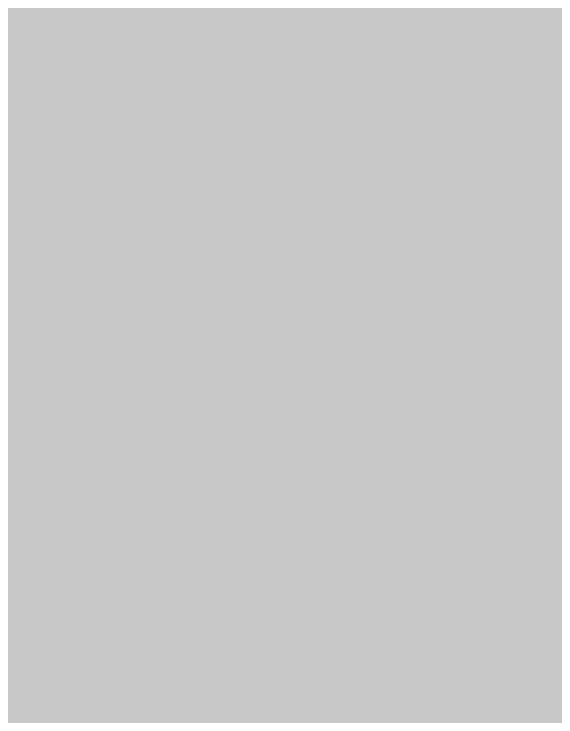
# Model space of a CAD drawing. Header units: inches. Extents: x -4169 to -1846, y 9706 to 12377.
# Drawn here: x -3856.389 to -3853.706, y 10630.251 to 10633.732 of the extents above; entities that cross this region are included whole.
import ezdxf

# ---------------------------------------------------------------- set-up
doc = ezdxf.new("R2010")
doc.units = ezdxf.units.IN
doc.header["$MEASUREMENT"] = 0
doc.layers.add('0-1', color=7, linetype='Continuous', lineweight=5)
doc.layers.add('A-WALL-PATT-2', color=253, linetype='Continuous', lineweight=9)

# ---------------------------------------------------------------- blocks, each defined once
blk = doc.blocks.new('CTR - 1st Phase - Shell_rvt-1-ENLARGED RCP - 3RD FLOOR PLAN')
at = {"layer": 'A-WALL-PATT-2'}
h = blk.add_hatch(dxfattribs=at)
h.set_pattern_fill('FP_2', color=256, style=0, pattern_type=2)
h.set_pattern_definition([(161.57, (0.32, 0.32), (-2.560496185, -0.000537386), [0, -18.214, 2.022, 0]), (18.43, (-0.32, 0.32), (-2.560496185, 0.000537386), [0, -18.214, 2.022, 0]), (108.43, (0.32, 0.32), (1.27922091, -6.400876726), [6.07, -14.166]), (71.57, (-0.32, 0.32), (1.27922091, 6.400876726), [6.07, -14.166])])
h.paths.add_polyline_path([(-3853.803, 10089.8269), (-3852.4737, 10089.8269), (-3852.4926, 10127.1652), (-3856.2862, 10127.1652), (-3856.2862, 10127.7902), (-3857.9737, 10127.7902), (-3857.9737, 10089.8269), (-3854.2144, 10089.8269)], flags=0)
h.paths.add_polyline_path([(-3856.2862, 10166.0011), (-3856.2862, 10166.6261), (-3852.4737, 10166.6261), (-3852.4926, 10166.7019), (-3856.2862, 10166.7019), (-3856.2862, 10167.3269), (-3857.9737, 10167.3269), (-3857.9737, 10166.0011)], flags=0)
h.paths.add_polyline_path([(-3857.9737, 10203.4519), (-3856.2862, 10203.4519), (-3856.2862, 10204.0769), (-3852.4737, 10204.0769), (-3852.4926, 10280.7652), (-3856.2862, 10280.7652), (-3856.2862, 10281.3902), (-3857.9737, 10281.3902), (-3857.9737, 10208.9122)], flags=0)
h.paths.add_polyline_path([(-3857.9737, 10319.4136), (-3856.2862, 10319.4136), (-3856.2862, 10320.0386), (-3852.4737, 10320.0386), (-3852.4926, 10363.8269), (-3857.9737, 10363.8269), (-3857.9737, 10319.5085)], flags=0)
h.paths.add_polyline_path([(-3857.9737, 10390.8269), (-3852.4737, 10390.8269), (-3852.4926, 10434.5527), (-3856.2862, 10434.5527), (-3856.3069, 10435.1777), (-3857.9737, 10435.1777), (-3857.9737, 10399.9421)], flags=0)
h.paths.add_polyline_path([(-3857.9737, 10473.2011), (-3856.2862, 10473.2011), (-3856.2862, 10473.5777), (-3857.9737, 10473.5777)], flags=0)
h.paths.add_polyline_path([(-3857.9737, 10511.6011), (-3856.2862, 10511.6011), (-3856.2862, 10512.2261), (-3852.4737, 10512.2261), (-3852.4926, 10588.1527), (-3856.2862, 10588.1527), (-3856.2862, 10588.7777), (-3857.9737, 10588.7777), (-3857.9737, 10520.5926)], flags=0)
h.paths.add_polyline_path([(-3857.9737, 10626.8011), (-3856.2862, 10626.8011), (-3856.2862, 10627.4261), (-3852.4737, 10627.4261), (-3852.4926, 10665.9019), (-3856.2862, 10665.9019), (-3856.2862, 10666.5269), (-3857.9737, 10666.5269), (-3857.9737, 10631.1889)], flags=0)
h.paths.add_polyline_path([(-3856.2862, 10702.6519), (-3856.2862, 10703.2769), (-3852.4737, 10703.2769), (-3852.4926, 10709.2394), (-3857.9737, 10709.2394), (-3857.9737, 10702.6519), (-3857.011, 10702.6519)], flags=0)
h.paths.add_polyline_path([(-3857.9737, 10736.2394), (-3852.4737, 10736.2394), (-3852.4926, 10780.1527), (-3856.2862, 10780.1527), (-3856.2862, 10780.7777), (-3857.9737, 10780.7777), (-3857.9737, 10741.7852)], flags=0)
h.paths.add_polyline_path([(-3856.2862, 10818.8011), (-3856.2862, 10819.4261), (-3852.4737, 10819.4261), (-3852.4926, 10857.1402), (-3856.2862, 10857.1402), (-3856.2862, 10857.7652), (-3857.9737, 10857.7652), (-3857.9737, 10818.8011), (-3857.8513, 10818.8011)], flags=0)
h.paths.add_polyline_path([(-3857.9737, 10895.7886), (-3856.2862, 10895.7886), (-3856.2862, 10896.4136), (-3852.4737, 10896.4136), (-3852.4926, 10940.0144), (-3857.9737, 10940.0144), (-3857.9737, 10896.4136)], flags=0)
h.paths.add_polyline_path([(-3857.9737, 10967.0144), (-3852.4737, 10967.0144), (-3852.4926, 11011.8769), (-3856.2862, 11011.8769), (-3856.2862, 11012.5019), (-3857.9737, 11012.5019), (-3857.9737, 10973.032)], flags=0)
h.paths.add_polyline_path([(-3856.2862, 11048.6269), (-3856.2862, 11049.7652), (-3857.9737, 11049.7652), (-3857.9737, 11048.6269)], flags=0)
h.paths.add_polyline_path([(-3857.9737, 11087.7886), (-3856.2862, 11087.7886), (-3856.2862, 11088.4136), (-3852.4737, 11088.4136), (-3852.4926, 11163.9652), (-3856.2862, 11163.9652), (-3856.2862, 11164.5902), (-3857.9737, 11164.5902), (-3857.9737, 11088.4136)], flags=0)
h.paths.add_polyline_path([(-3857.9737, 11202.6136), (-3856.2862, 11202.6136), (-3856.2862, 11203.2386), (-3852.4737, 11203.2386), (-3852.4926, 11208.7522), (-3857.9737, 11208.7522), (-3857.9737, 11204.2788)], flags=0)
h.paths.add_polyline_path([(-3857.3314, 11235.7522), (-3852.4737, 11235.7522), (-3852.4926, 11279.3527), (-3856.2862, 11279.3527), (-3856.2862, 11279.9777), (-3857.9737, 11279.9777), (-3857.9737, 11235.7522)], flags=0)
h.paths.add_polyline_path([(-3856.2862, 11318.0011), (-3856.2862, 11318.6261), (-3852.4737, 11318.6261), (-3852.4926, 11356.1527), (-3856.2862, 11356.1527), (-3856.2862, 11356.7777), (-3857.9737, 11356.7777), (-3857.9737, 11318.0011), (-3856.8155, 11318.0011)], flags=0)
h.paths.add_polyline_path([(-3857.7242, 11394.8011), (-3856.2862, 11394.8011), (-3856.2862, 11395.4261), (-3852.4737, 11395.4261), (-3852.4926, 11587.3144), (-3856.2862, 11587.3144), (-3856.2862, 11587.9394), (-3857.9737, 11587.9394), (-3857.9737, 11394.8011)], flags=0)
h.paths.add_polyline_path([(-3857.9737, 11624.0644), (-3856.2862, 11624.0644), (-3856.2862, 11624.6894), (-3852.4737, 11624.6894), (-3852.4926, 11624.7652), (-3856.2862, 11624.7652), (-3856.2862, 11625.3902), (-3857.9737, 11625.3902), (-3857.9737, 11624.6894)], flags=0)
h.paths.add_polyline_path([(-3857.9737, 11663.4136), (-3856.2862, 11663.4136), (-3856.2862, 11664.0386), (-3852.4737, 11664.0386), (-3852.4926, 11707.8269), (-3857.9737, 11707.8269), (-3857.9737, 11664.0386)], flags=0)
h.paths.add_polyline_path([(-3857.9737, 11734.8269), (-3852.4737, 11734.8269), (-3852.4926, 11778.3652), (-3856.2862, 11778.3652), (-3856.2862, 11778.9902), (-3857.9737, 11778.9902), (-3857.9737, 11737.1518)], flags=0)
h.paths.add_polyline_path([(-3857.9737, 11817.0136), (-3856.2862, 11817.0136), (-3856.2862, 11817.6386), (-3852.4737, 11817.6386), (-3852.4926, 11893.5652), (-3856.2862, 11893.5652), (-3856.2862, 11894.1902), (-3857.9737, 11894.1902), (-3857.9737, 11817.5854)], flags=0)
h.paths.add_polyline_path([(-3857.9737, 11932.2136), (-3856.2862, 11932.2136), (-3856.2862, 11932.5902), (-3857.9737, 11932.5902)], flags=0)
h.paths.add_polyline_path([(-3856.2862, 11970.6136), (-3856.2862, 11971.2386), (-3852.4737, 11971.2386), (-3852.4926, 12008.5769), (-3857.9737, 12008.5769), (-3857.9737, 11970.6136)], flags=0)

msp = doc.modelspace()

# ---------------------------------------------------------------- block references
at = {"layer": '0-1'}
msp.add_blockref('CTR - 1st Phase - Shell_rvt-1-ENLARGED RCP - 3RD FLOOR PLAN', (0, 0), dxfattribs=at)

doc.saveas('drawing.dxf')
